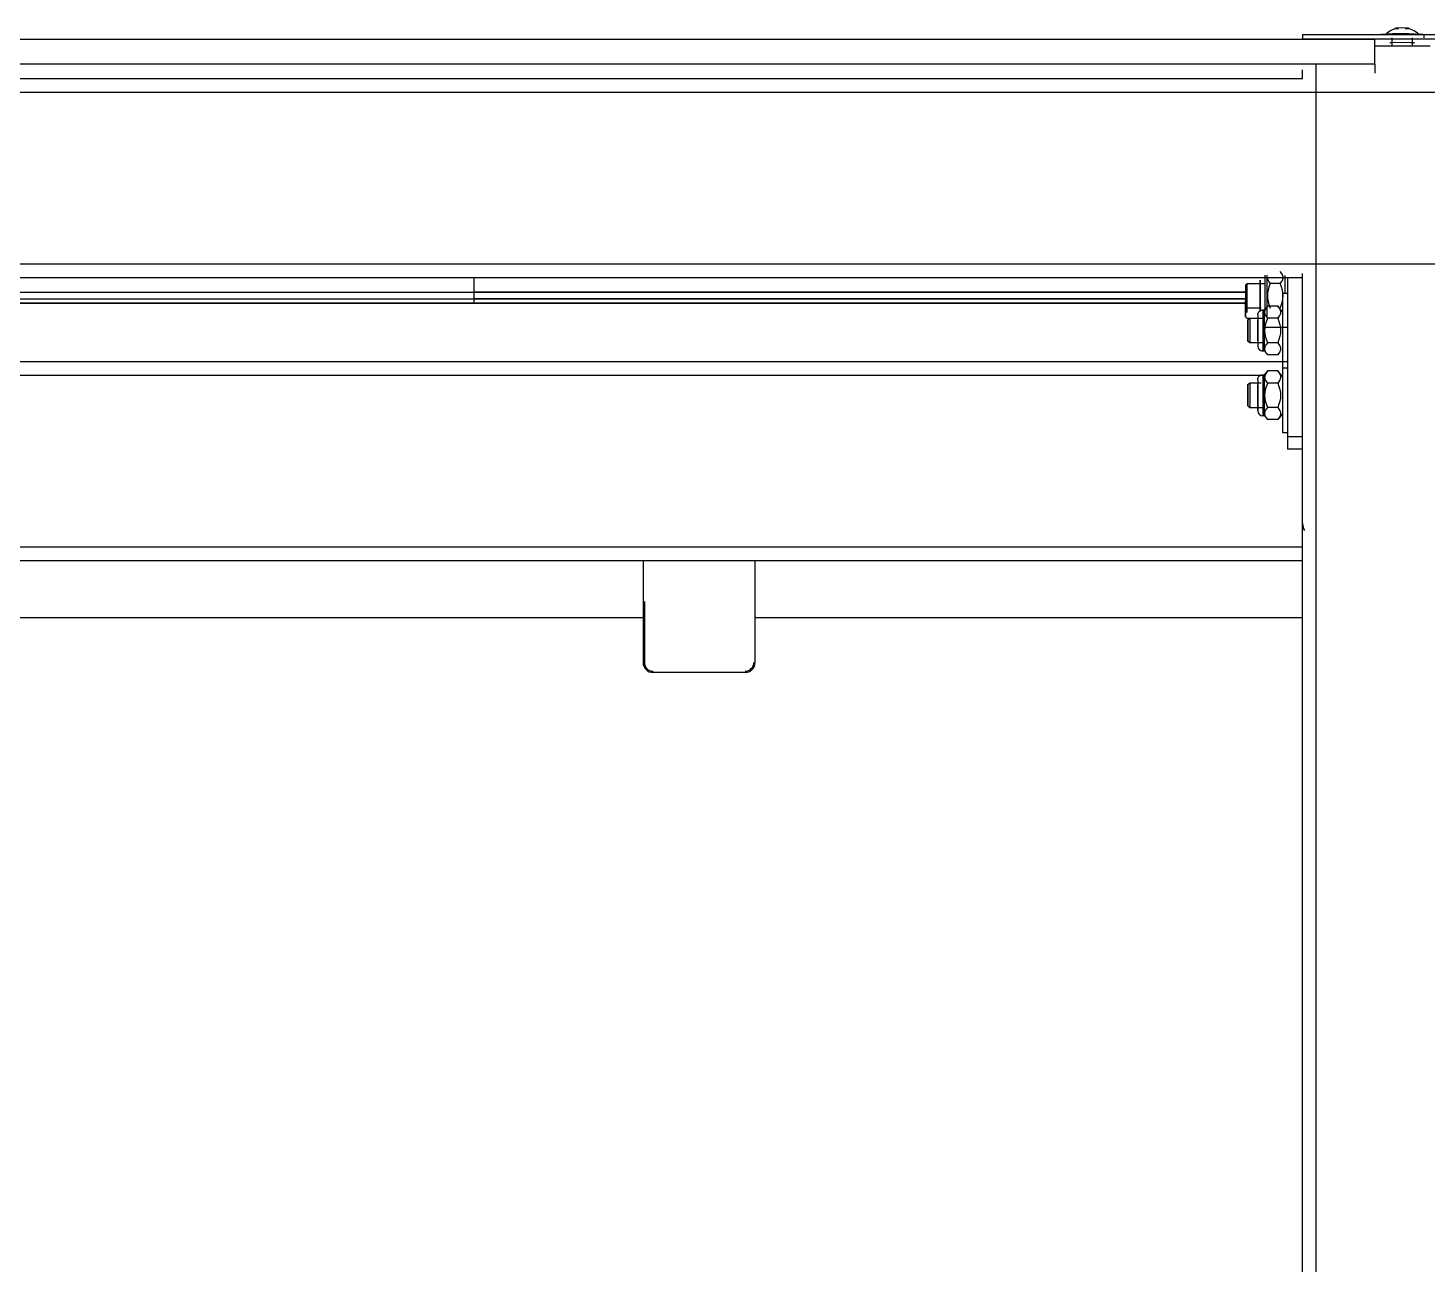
# Model space of a CAD drawing. Header units: millimetres. Extents: x 6404 to 14334, y 16216 to 24449.
# Drawn here: x 7720 to 8282, y 19303 to 19800 of the extents above; entities that cross this region are included whole.
import ezdxf

# ---------------------------------------------------------------- set-up
doc = ezdxf.new("R2010")
doc.units = ezdxf.units.MM
doc.header["$LTSCALE"] = 3
doc.layers.add('Default', color=7, linetype='Continuous')

msp = doc.modelspace()

# ---------------------------------------------------------------- linework, layer by layer
at = {"layer": 'Default'}
for p, q in [((7222.23, 19795.43), (8261.21, 19795.43)), ((8232.25, 19797.41), (8232.25, 19795.42)), ((8232.25, 19797.41), (8312.25, 19797.41)), ((8312.25, 19795.42), (8232.25, 19795.42)), ((8261.21, 19785.44), (8261.21, 19795.43)), ((8268.25, 19792.75), (8268.25, 19795.97)), ((8276.25, 19795.97), (8276.25, 19792.75)), ((8281, 19797.17), (8281, 19795.97)), ((8261.21, 19792.75), (8283.48, 19792.75)), ((8261.21, 19785.44), (7222.23, 19785.44)), ((8237.73, 17369.87), (8237.73, 19785.44)), ((8261.21, 19785.44), (8261.21, 19781.87)), ((7252.23, 19779.73), (8232.23, 19779.73)), ((8232.23, 19779.73), (8232.23, 19783.16)), ((7252.23, 19774.23), (9292.23, 19774.23)), ((7252.23, 19705.23), (9292.23, 19705.23)), ((8232.23, 17369.87), (8232.23, 19701.25)), ((7252.23, 19699.73), (8232.23, 19699.73)), ((7899.23, 19699.73), (7899.23, 19693.83)), ((8209.25, 19696.61), (8210, 19697.36)), ((8210, 19697.36), (8217.25, 19697.36)), ((8223.25, 19697.27), (8219.25, 19697.27)), ((8226.23, 19699.73), (8226.23, 19635.72)), ((8232.23, 19635.72), (8232.23, 19699.73)), ((7279.48, 19693.83), (8210, 19693.83)), ((7279.48, 19691.2), (8210, 19691.2)), ((7279.48, 19689.37), (8210, 19689.37)), ((8210, 19689.36), (7279.48, 19689.36)), ((8210, 19693.83), (7899.23, 19693.83)), ((8210, 19691.2), (7899.23, 19691.2)), ((7899.23, 19691.2), (7899.23, 19689.37)), ((8210, 19689.37), (7899.23, 19689.37)), ((8210, 19689.36), (7899.23, 19689.36)), ((8224.23, 19693.4), (8226.23, 19693.4)), ((8210, 19687.36), (8209.25, 19688.11)), ((8210, 19683.17), (8209.25, 19683.92)), ((8215.55, 19687.36), (8210, 19687.36)), ((8214.81, 19683.17), (8210, 19683.17)), ((8210.23, 19682.65), (8210.98, 19683.4)), ((8210.98, 19683.4), (8216.87, 19683.4)), ((8216.23, 19686.65), (8216.87, 19686.65)), ((8216.87, 19686.65), (8218.23, 19688.22)), ((8222.23, 19688.22), (8218.23, 19688.22)), ((8222.23, 19683.31), (8218.23, 19683.31)), ((8224.23, 19685.9), (8222.23, 19688.22)), ((8216.97, 19679.73), (8226.23, 19679.73)), ((8210.98, 19673.4), (8210.23, 19674.15)), ((8216.23, 19673.4), (8210.98, 19673.4)), ((8222.23, 19673.49), (8218.23, 19673.49)), ((8216.87, 19670.15), (8216.23, 19670.15)), ((8222.23, 19668.59), (8218.23, 19668.59)), ((7258.23, 19666.01), (8226.23, 19666.01)), ((7267.25, 19660.51), (8217.2, 19660.51)), ((8216.23, 19660.65), (8216.87, 19660.65)), ((8216.87, 19660.65), (8218.23, 19662.22)), ((8222.23, 19662.22), (8218.23, 19662.22)), ((8224.23, 19659.9), (8222.23, 19662.22)), ((8224.23, 19663.4), (8226.23, 19663.4)), ((8210.24, 19656.66), (8210.98, 19657.4)), ((8210.98, 19657.4), (8215.55, 19657.4)), ((8222.23, 19657.31), (8218.23, 19657.31)), ((8210.98, 19647.4), (8210.23, 19648.15)), ((8216.23, 19647.4), (8210.98, 19647.4)), ((8216.87, 19644.15), (8216.23, 19644.15)), ((8218.23, 19642.59), (8216.87, 19644.15)), ((8222.23, 19647.49), (8218.23, 19647.49)), ((8224.23, 19644.9), (8222.23, 19642.59)), ((8222.23, 19642.59), (8218.23, 19642.59)), ((8224.23, 19637.4), (8226.23, 19637.4)), ((8232.23, 19635.72), (8226.23, 19635.72)), ((8232.23, 19630.72), (8226.23, 19630.72)), ((7252.23, 19591.51), (8232.23, 19591.51)), ((7252.23, 19586.01), (8232.23, 19586.01)), ((7967.23, 19586.01), (7967.23, 19545.01)), ((8012.23, 19545.01), (8012.23, 19586.01)), ((7967.73, 19569.51), (7967.73, 19545.01)), ((7967.23, 19563.01), (7570.23, 19563.01)), ((8232.23, 19563.01), (8012.23, 19563.01)), ((8008.23, 19541.01), (7971.23, 19541.01))]:
    msp.add_line(p, q, dxfattribs=at)
for points in [[(8281, 19797.17, 0), (8281, 19797.17, 0), (8281, 19797.18, 0), (8281, 19797.18, 0), (8281, 19797.18, 0), (8281, 19797.18, 0), (8281, 19797.19, 0), (8280.99, 19797.2, 0), (8280.99, 19797.2, 0), (8280.97, 19797.21, 0), (8280.95, 19797.22, 0), (8280.9, 19797.24, 0), (8280.72, 19797.29, 0), (8280.12, 19797.37, 0), (8274.88, 19797.61, 0), (8268.43, 19797.58, 0), (8264.73, 19797.41, 0), (8263.79, 19797.29, 0), (8263.66, 19797.26, 0), (8263.57, 19797.23, 0), (8263.54, 19797.22, 0), (8263.53, 19797.21, 0), (8263.52, 19797.2, 0), (8263.51, 19797.19, 0), (8263.51, 19797.19, 0), (8263.51, 19797.19, 0), (8263.51, 19797.18, 0), (8263.5, 19797.18, 0), (8263.5, 19797.18, 0), (8263.5, 19797.17, 0)], [(8279.25, 19797.17, 0), (8279.25, 19797.17, 0), (8279.25, 19797.18, 0), (8279.25, 19797.18, 0), (8279.25, 19797.18, 0), (8279.25, 19797.18, 0), (8279.25, 19797.19, 0), (8279.24, 19797.19, 0), (8279.24, 19797.19, 0), (8279.23, 19797.2, 0), (8279.21, 19797.21, 0), (8279.17, 19797.23, 0), (8279.03, 19797.26, 0), (8278.55, 19797.33, 0), (8274.35, 19797.52, 0), (8269.19, 19797.5, 0), (8266.24, 19797.36, 0), (8265.48, 19797.27, 0), (8265.38, 19797.24, 0), (8265.31, 19797.22, 0), (8265.28, 19797.21, 0), (8265.27, 19797.2, 0), (8265.27, 19797.19, 0), (8265.26, 19797.19, 0), (8265.26, 19797.19, 0), (8265.26, 19797.18, 0), (8265.25, 19797.18, 0), (8265.25, 19797.18, 0), (8265.25, 19797.17, 0), (8265.25, 19797.17, 0)], [(8265.26, 19797.19, 0), (8266.22, 19798.07, 0), (8267.29, 19798.81, 0), (8268.42, 19799.39, 0), (8269.59, 19799.81, 0)], [(8270.94, 19799.86, 0), (8270.55, 19799.91, 0), (8270.16, 19799.91, 0), (8269.76, 19799.85, 0), (8269.37, 19799.74, 0)], [(8269.37, 19799.74, 0), (8269.7, 19799.79, 0), (8270.03, 19799.78, 0), (8270.35, 19799.72, 0), (8270.68, 19799.6, 0)], [(8273.82, 19799.85, 0), (8272.38, 19799.97, 0), (8270.94, 19799.86, 0)], [(8273.56, 19799.59, 0), (8273.95, 19799.71, 0), (8274.35, 19799.77, 0), (8274.74, 19799.77, 0), (8275.14, 19799.72, 0)], [(8275.14, 19799.72, 0), (8274.81, 19799.84, 0), (8274.48, 19799.9, 0), (8274.15, 19799.9, 0), (8273.82, 19799.85, 0)], [(8274.81, 19799.84, 0), (8276.01, 19799.42, 0), (8277.17, 19798.84, 0), (8278.26, 19798.09, 0), (8279.24, 19797.19, 0)], [(8267.25, 19793.98, 0), (8267.25, 19793.98, 0), (8267.25, 19793.98, 0), (8267.25, 19793.98, 0), (8267.25, 19793.98, 0), (8267.26, 19793.98, 0), (8267.26, 19793.99, 0), (8267.26, 19793.99, 0), (8267.26, 19793.99, 0), (8267.27, 19794, 0), (8267.28, 19794.01, 0), (8267.32, 19794.02, 0), (8267.41, 19794.04, 0), (8267.75, 19794.09, 0), (8272.25, 19794.24, 0)], [(8272.25, 19794.24, 0), (8275.79, 19794.16, 0), (8276.9, 19794.07, 0), (8277.17, 19794.02, 0), (8277.21, 19794.01, 0), (8277.23, 19794, 0), (8277.24, 19793.99, 0), (8277.24, 19793.99, 0), (8277.25, 19793.99, 0), (8277.25, 19793.98, 0), (8277.25, 19793.98, 0), (8277.25, 19793.98, 0), (8277.25, 19793.98, 0), (8277.25, 19793.98, 0), (8277.25, 19793.98, 0)], [(8217.25, 19692.36, 0), (8217.25, 19700.61, 0)], [(8217.9, 19700.61, 0), (8217.9, 19700.61, 0), (8217.9, 19700.61, 0), (8217.9, 19700.61, 0), (8217.9, 19700.61, 0), (8217.9, 19700.61, 0), (8217.9, 19700.61, 0), (8217.9, 19700.61, 0), (8217.9, 19700.61, 0), (8217.9, 19700.61, 0), (8217.9, 19700.61, 0), (8217.9, 19700.61, 0), (8217.9, 19700.61, 0), (8217.9, 19700.6, 0), (8217.9, 19700.55, 0), (8217.9, 19700.37, 0), (8217.9, 19699.59, 0), (8217.9, 19692.36, 0)], [(8223.25, 19697.27, 0), (8223.77, 19697.94, 0), (8224.12, 19698.56, 0), (8224.24, 19698.86, 0), (8224.32, 19699.15, 0), (8224.37, 19699.44, 0), (8224.39, 19699.72, 0), (8224.37, 19700.01, 0), (8224.32, 19700.29, 0), (8224.24, 19700.58, 0), (8224.12, 19700.88, 0), (8223.77, 19701.5, 0), (8223.25, 19702.17, 0)], [(8225.25, 19693.2, 0), (8225.25, 19700.52, 0)], [(8209.25, 19696.61, 0), (8209.25, 19696.61, 0), (8209.25, 19696.6, 0), (8209.25, 19696.55, 0), (8209.25, 19696.33, 0), (8209.25, 19693.98, 0), (8209.25, 19690.85, 0), (8209.25, 19688.81, 0), (8209.25, 19688.27, 0), (8209.25, 19688.14, 0), (8209.25, 19688.12, 0), (8209.25, 19688.11, 0), (8209.25, 19688.11, 0), (8209.25, 19688.11, 0), (8209.25, 19688.11, 0), (8209.25, 19688.11, 0), (8209.25, 19688.11, 0), (8209.25, 19688.11, 0), (8209.25, 19688.11, 0), (8209.25, 19688.11, 0), (8209.25, 19688.11, 0), (8209.25, 19688.11, 0), (8209.25, 19688.11, 0), (8209.25, 19688.11, 0), (8209.25, 19688.11, 0), (8209.25, 19688.11, 0), (8209.25, 19688.11, 0)], [(8210, 19687.36, 0), (8210, 19687.36, 0), (8210, 19687.36, 0), (8210, 19687.36, 0), (8210, 19687.36, 0), (8210, 19687.36, 0), (8210, 19687.36, 0), (8210, 19687.36, 0), (8210, 19687.36, 0), (8210, 19687.36, 0), (8210, 19687.36, 0), (8210, 19687.36, 0), (8210, 19687.36, 0), (8210, 19687.36, 0), (8210, 19687.36, 0), (8210, 19687.36, 0), (8210, 19687.37, 0), (8210, 19687.39, 0), (8210, 19687.51, 0), (8210, 19687.98, 0), (8210, 19697.36, 0)], [(8215.25, 19692.36, 0), (8215.25, 19698.61, 0)], [(8215.25, 19698.61, 0), (8215.25, 19698.61, 0), (8215.25, 19698.61, 0), (8215.25, 19698.61, 0), (8215.25, 19698.61, 0), (8215.25, 19698.61, 0), (8215.25, 19698.61, 0), (8215.25, 19698.61, 0), (8215.25, 19698.61, 0), (8215.25, 19698.61, 0), (8215.25, 19698.61, 0), (8215.25, 19698.6, 0), (8215.25, 19698.58, 0), (8215.25, 19698.51, 0), (8215.25, 19698.19, 0), (8215.25, 19694.78, 0), (8215.25, 19686.66, 0), (8215.25, 19686.2, 0), (8215.25, 19686.12, 0), (8215.25, 19686.11, 0), (8215.25, 19686.11, 0), (8215.25, 19686.11, 0), (8215.25, 19686.11, 0), (8215.25, 19686.11, 0), (8215.25, 19686.11, 0), (8215.25, 19686.11, 0), (8215.25, 19686.11, 0), (8215.25, 19686.11, 0), (8215.25, 19686.11, 0), (8215.25, 19686.11, 0), (8215.25, 19686.11, 0), (8215.25, 19686.11, 0), (8215.25, 19686.11, 0), (8215.25, 19686.11, 0), (8215.25, 19686.11, 0), (8215.25, 19686.11, 0), (8215.25, 19686.11, 0), (8215.25, 19686.12, 0), (8215.25, 19686.13, 0), (8215.25, 19686.21, 0), (8215.25, 19686.53, 0), (8215.25, 19687.88, 0), (8215.25, 19692.36, 0)], [(8215.25, 19696.55, 0), (8215.25, 19696.55, 0), (8215.25, 19696.55, 0), (8215.25, 19696.55, 0), (8215.25, 19696.55, 0), (8215.25, 19696.55, 0), (8215.25, 19696.55, 0), (8215.25, 19696.55, 0), (8215.25, 19696.55, 0), (8215.25, 19696.55, 0), (8215.25, 19696.55, 0), (8215.25, 19696.55, 0), (8215.25, 19696.54, 0), (8215.25, 19696.52, 0), (8215.25, 19696.42, 0), (8215.25, 19696.03, 0), (8215.25, 19688.17, 0)], [(8218.12, 19699.72, 0), (8218.13, 19699.44, 0), (8218.18, 19699.15, 0), (8218.27, 19698.86, 0), (8218.39, 19698.56, 0), (8218.73, 19697.94, 0), (8219.25, 19697.27, 0)], [(8219.25, 19697.27, 0), (8218.73, 19695.92, 0), (8218.39, 19694.68, 0), (8218.18, 19693.5, 0), (8218.12, 19692.36, 0), (8218.18, 19691.22, 0), (8218.39, 19690.04, 0), (8218.73, 19688.8, 0), (8219.25, 19687.45, 0)], [(8223.25, 19687.45, 0), (8223.77, 19688.8, 0), (8224.12, 19690.04, 0), (8224.32, 19691.22, 0), (8224.39, 19692.36, 0), (8224.32, 19693.5, 0), (8224.12, 19694.68, 0), (8223.77, 19695.92, 0), (8223.25, 19697.27, 0)], [(7899.23, 19693.83, 0), (7899.23, 19691.2, 0)], [(8209.25, 19686.07, 0), (8209.25, 19684.07, 0), (8209.25, 19683.93, 0), (8209.25, 19683.92, 0), (8209.25, 19683.92, 0), (8209.25, 19683.92, 0), (8209.25, 19683.92, 0), (8209.25, 19683.92, 0), (8209.25, 19683.92, 0), (8209.25, 19683.92, 0), (8209.25, 19683.92, 0), (8209.25, 19683.92, 0), (8209.25, 19683.92, 0), (8209.25, 19683.92, 0), (8209.25, 19683.92, 0), (8209.25, 19683.92, 0), (8209.25, 19683.92, 0), (8209.25, 19683.92, 0), (8209.25, 19683.92, 0), (8209.25, 19683.93, 0), (8209.25, 19683.95, 0), (8209.25, 19684.22, 0), (8209.25, 19685.41, 0), (8209.25, 19690.27, 0)], [(8209.25, 19689.55, 0), (8209.25, 19686.07, 0)], [(8210, 19685.7, 0), (8210, 19690.28, 0)], [(8217.25, 19686.66, 0), (8217.25, 19692.36, 0)], [(8217.9, 19692.36, 0), (8217.9, 19684.11, 0)], [(8224.23, 19693.4, 0), (8224.23, 19693.4, 0), (8224.23, 19693.4, 0), (8224.23, 19693.4, 0), (8224.23, 19693.4, 0), (8224.23, 19693.4, 0), (8224.23, 19693.4, 0), (8224.23, 19693.4, 0), (8224.23, 19693.4, 0), (8224.23, 19693.4, 0), (8224.23, 19693.4, 0), (8224.23, 19693.4, 0), (8224.23, 19693.38, 0), (8224.23, 19693.3, 0), (8224.23, 19692.96, 0), (8224.23, 19691.55, 0), (8224.23, 19663.4, 0)], [(8210.98, 19683.4, 0), (8210.98, 19683.4, 0), (8210.98, 19683.4, 0), (8210.98, 19683.4, 0), (8210.98, 19683.4, 0), (8210.98, 19683.4, 0), (8210.98, 19683.4, 0), (8210.98, 19683.4, 0), (8210.98, 19683.4, 0), (8210.98, 19683.4, 0), (8210.98, 19683.4, 0), (8210.98, 19683.4, 0), (8210.98, 19683.39, 0), (8210.98, 19683.37, 0), (8210.98, 19683.26, 0), (8210.98, 19682.79, 0), (8210.98, 19678.4, 0)], [(8214.23, 19684.65, 0), (8214.24, 19684.85, 0), (8214.27, 19685.05, 0), (8214.32, 19685.25, 0), (8214.39, 19685.44, 0), (8214.48, 19685.62, 0), (8214.58, 19685.79, 0), (8214.7, 19685.95, 0), (8214.84, 19686.09, 0), (8214.99, 19686.22, 0), (8215.15, 19686.34, 0), (8215.31, 19686.43, 0), (8215.49, 19686.51, 0), (8215.67, 19686.57, 0), (8215.85, 19686.62, 0), (8216.04, 19686.64, 0), (8216.23, 19686.65, 0)], [(8214.23, 19684.65, 0), (8214.23, 19684.65, 0), (8214.23, 19684.65, 0), (8214.23, 19684.65, 0), (8214.23, 19684.65, 0), (8214.23, 19684.65, 0), (8214.23, 19684.65, 0), (8214.23, 19684.65, 0), (8214.23, 19684.65, 0), (8214.23, 19684.65, 0), (8214.23, 19684.65, 0), (8214.23, 19684.65, 0), (8214.23, 19684.64, 0), (8214.23, 19684.61, 0), (8214.23, 19684.47, 0), (8214.23, 19683.88, 0), (8214.23, 19678.4, 0)], [(8216.23, 19686.65, 0), (8216.23, 19686.65, 0), (8216.23, 19686.65, 0), (8216.23, 19686.65, 0), (8216.23, 19686.65, 0), (8216.23, 19686.65, 0), (8216.23, 19686.65, 0), (8216.23, 19686.65, 0), (8216.23, 19686.65, 0), (8216.23, 19686.65, 0), (8216.23, 19686.65, 0), (8216.23, 19686.65, 0), (8216.23, 19686.65, 0), (8216.23, 19686.64, 0), (8216.23, 19686.59, 0), (8216.23, 19686.41, 0), (8216.23, 19685.63, 0), (8216.23, 19678.4, 0)], [(8216.87, 19678.4, 0), (8216.87, 19686.65, 0)], [(8218.23, 19683.31, 0), (8217.71, 19683.98, 0), (8217.36, 19684.6, 0), (8217.24, 19684.9, 0), (8217.16, 19685.19, 0), (8217.11, 19685.48, 0), (8217.09, 19685.76, 0), (8217.11, 19686.05, 0), (8217.16, 19686.34, 0), (8217.24, 19686.63, 0), (8217.36, 19686.92, 0), (8217.71, 19687.54, 0), (8218.23, 19688.22, 0)], [(8218.23, 19673.49, 0), (8217.71, 19674.84, 0), (8217.36, 19676.08, 0), (8217.16, 19677.26, 0), (8217.09, 19678.4, 0), (8217.16, 19679.55, 0), (8217.36, 19680.72, 0), (8217.71, 19681.96, 0), (8218.23, 19683.31, 0)], [(8222.23, 19688.22, 0), (8222.74, 19687.54, 0), (8223.09, 19686.92, 0), (8223.21, 19686.63, 0), (8223.3, 19686.34, 0), (8223.35, 19686.05, 0), (8223.36, 19685.76, 0), (8223.35, 19685.48, 0), (8223.3, 19685.19, 0), (8223.21, 19684.9, 0), (8223.09, 19684.6, 0), (8222.74, 19683.98, 0), (8222.23, 19683.31, 0)], [(8222.23, 19683.31, 0), (8222.74, 19681.96, 0), (8223.09, 19680.72, 0), (8223.3, 19679.55, 0), (8223.36, 19678.4, 0), (8223.3, 19677.26, 0), (8223.09, 19676.08, 0), (8222.74, 19674.84, 0), (8222.23, 19673.49, 0)], [(8210.98, 19678.4, 0), (8210.98, 19673.4, 0)], [(8214.23, 19674.21, 0), (8214.23, 19674.21, 0), (8214.23, 19674.21, 0), (8214.23, 19674.21, 0), (8214.23, 19674.21, 0), (8214.23, 19674.21, 0), (8214.23, 19674.21, 0), (8214.23, 19674.21, 0), (8214.23, 19674.21, 0), (8214.23, 19674.21, 0), (8214.23, 19674.21, 0), (8214.23, 19674.22, 0), (8214.23, 19674.22, 0), (8214.23, 19674.24, 0), (8214.23, 19674.34, 0), (8214.23, 19674.73, 0), (8214.23, 19682.59, 0)], [(8214.23, 19678.4, 0), (8214.23, 19672.15, 0)], [(8216.23, 19678.4, 0), (8216.23, 19670.15, 0)], [(8216.87, 19670.15, 0), (8216.87, 19670.15, 0), (8216.87, 19670.15, 0), (8216.87, 19670.15, 0), (8216.87, 19670.15, 0), (8216.87, 19670.15, 0), (8216.87, 19670.15, 0), (8216.87, 19670.15, 0), (8216.87, 19670.15, 0), (8216.87, 19670.15, 0), (8216.87, 19670.15, 0), (8216.87, 19670.15, 0), (8216.87, 19670.16, 0), (8216.87, 19670.17, 0), (8216.87, 19670.21, 0), (8216.87, 19670.39, 0), (8216.87, 19671.17, 0), (8216.87, 19678.4, 0)], [(8218.23, 19668.59, 0), (8217.71, 19669.26, 0), (8217.36, 19669.88, 0), (8217.24, 19670.18, 0), (8217.16, 19670.47, 0), (8217.11, 19670.76, 0), (8217.09, 19671.04, 0), (8217.11, 19671.33, 0), (8217.16, 19671.61, 0), (8217.24, 19671.9, 0), (8217.36, 19672.2, 0), (8217.71, 19672.82, 0), (8218.23, 19673.49, 0)], [(8222.23, 19673.49, 0), (8222.74, 19672.82, 0), (8223.09, 19672.2, 0), (8223.21, 19671.9, 0), (8223.3, 19671.61, 0), (8223.35, 19671.33, 0), (8223.36, 19671.04, 0), (8223.35, 19670.76, 0), (8223.3, 19670.47, 0), (8223.21, 19670.18, 0), (8223.09, 19669.88, 0), (8222.74, 19669.26, 0), (8222.23, 19668.59, 0)], [(8224.23, 19667.4, 0), (8224.23, 19667.4, 0), (8224.23, 19667.4, 0), (8224.23, 19667.4, 0), (8224.23, 19667.4, 0), (8224.23, 19667.4, 0), (8224.23, 19667.4, 0), (8224.23, 19667.4, 0), (8224.23, 19667.4, 0), (8224.23, 19667.4, 0), (8224.23, 19667.4, 0), (8224.23, 19667.4, 0), (8224.23, 19667.38, 0), (8224.23, 19667.3, 0), (8224.23, 19666.96, 0), (8224.23, 19665.55, 0), (8224.23, 19637.4, 0)], [(8214.23, 19658.65, 0), (8214.24, 19658.85, 0), (8214.27, 19659.05, 0), (8214.32, 19659.25, 0), (8214.39, 19659.44, 0), (8214.48, 19659.62, 0), (8214.58, 19659.79, 0), (8214.7, 19659.95, 0), (8214.84, 19660.09, 0), (8214.99, 19660.22, 0), (8215.15, 19660.34, 0), (8215.31, 19660.43, 0), (8215.49, 19660.51, 0), (8215.67, 19660.57, 0), (8215.85, 19660.62, 0), (8216.04, 19660.64, 0), (8216.23, 19660.65, 0)], [(8216.23, 19660.65, 0), (8216.23, 19660.65, 0), (8216.23, 19660.65, 0), (8216.23, 19660.65, 0), (8216.23, 19660.65, 0), (8216.23, 19660.65, 0), (8216.23, 19660.65, 0), (8216.23, 19660.65, 0), (8216.23, 19660.65, 0), (8216.23, 19660.65, 0), (8216.23, 19660.65, 0), (8216.23, 19660.65, 0), (8216.23, 19660.65, 0), (8216.23, 19660.64, 0), (8216.23, 19660.59, 0), (8216.23, 19660.41, 0), (8216.23, 19659.63, 0), (8216.23, 19652.4, 0)], [(8216.87, 19652.4, 0), (8216.87, 19660.65, 0)], [(8218.23, 19657.31, 0), (8217.71, 19657.98, 0), (8217.36, 19658.6, 0), (8217.24, 19658.9, 0), (8217.16, 19659.19, 0), (8217.11, 19659.48, 0), (8217.09, 19659.76, 0), (8217.11, 19660.05, 0), (8217.16, 19660.34, 0), (8217.24, 19660.63, 0), (8217.36, 19660.92, 0), (8217.71, 19661.54, 0), (8218.23, 19662.22, 0)], [(8218.23, 19662.22, 0), (8217.71, 19661.54, 0), (8217.36, 19660.92, 0), (8217.24, 19660.63, 0), (8217.16, 19660.34, 0), (8217.11, 19660.05, 0), (8217.09, 19659.76, 0)], [(8222.23, 19662.22, 0), (8222.74, 19661.54, 0), (8223.09, 19660.92, 0), (8223.21, 19660.63, 0), (8223.3, 19660.34, 0), (8223.35, 19660.05, 0), (8223.36, 19659.76, 0), (8223.35, 19659.48, 0), (8223.3, 19659.19, 0), (8223.21, 19658.9, 0), (8223.09, 19658.6, 0), (8222.74, 19657.98, 0), (8222.23, 19657.31, 0)], [(8210.98, 19657.4, 0), (8210.98, 19657.4, 0), (8210.98, 19657.4, 0), (8210.98, 19657.4, 0), (8210.98, 19657.4, 0), (8210.98, 19657.4, 0), (8210.98, 19657.4, 0), (8210.98, 19657.4, 0), (8210.98, 19657.4, 0), (8210.98, 19657.4, 0), (8210.98, 19657.4, 0), (8210.98, 19657.4, 0), (8210.98, 19657.4, 0), (8210.98, 19657.39, 0), (8210.98, 19657.37, 0), (8210.98, 19657.26, 0), (8210.98, 19656.79, 0), (8210.98, 19652.4, 0)], [(8214.23, 19658.65, 0), (8214.23, 19658.65, 0), (8214.23, 19658.65, 0), (8214.23, 19658.65, 0), (8214.23, 19658.65, 0), (8214.23, 19658.65, 0), (8214.23, 19658.65, 0), (8214.23, 19658.65, 0), (8214.23, 19658.65, 0), (8214.23, 19658.65, 0), (8214.23, 19658.65, 0), (8214.23, 19658.65, 0), (8214.23, 19658.65, 0), (8214.23, 19658.64, 0), (8214.23, 19658.61, 0), (8214.23, 19658.47, 0), (8214.23, 19657.88, 0), (8214.23, 19652.4, 0)], [(8214.23, 19648.21, 0), (8214.23, 19648.21, 0), (8214.23, 19648.21, 0), (8214.23, 19648.21, 0), (8214.23, 19648.21, 0), (8214.23, 19648.21, 0), (8214.23, 19648.21, 0), (8214.23, 19648.21, 0), (8214.23, 19648.21, 0), (8214.23, 19648.21, 0), (8214.23, 19648.21, 0), (8214.23, 19648.22, 0), (8214.23, 19648.22, 0), (8214.23, 19648.24, 0), (8214.23, 19648.34, 0), (8214.23, 19648.73, 0), (8214.23, 19656.59, 0)], [(8218.23, 19647.49, 0), (8217.71, 19648.84, 0), (8217.36, 19650.08, 0), (8217.16, 19651.26, 0), (8217.09, 19652.4, 0), (8217.16, 19653.55, 0), (8217.36, 19654.72, 0), (8217.71, 19655.96, 0), (8218.23, 19657.31, 0)], [(8222.23, 19657.31, 0), (8222.74, 19655.96, 0), (8223.09, 19654.72, 0), (8223.3, 19653.55, 0), (8223.36, 19652.4, 0), (8223.3, 19651.26, 0), (8223.09, 19650.08, 0), (8222.74, 19648.84, 0), (8222.23, 19647.49, 0)], [(8210.98, 19652.4, 0), (8210.98, 19647.4, 0)], [(8214.23, 19652.4, 0), (8214.23, 19646.15, 0)], [(8216.23, 19652.4, 0), (8216.23, 19644.15, 0)], [(8216.87, 19644.15, 0), (8216.87, 19644.15, 0), (8216.87, 19644.15, 0), (8216.87, 19644.15, 0), (8216.87, 19644.15, 0), (8216.87, 19644.15, 0), (8216.87, 19644.15, 0), (8216.87, 19644.15, 0), (8216.87, 19644.15, 0), (8216.87, 19644.15, 0), (8216.87, 19644.15, 0), (8216.87, 19644.16, 0), (8216.87, 19644.17, 0), (8216.87, 19644.21, 0), (8216.87, 19644.39, 0), (8216.87, 19645.17, 0), (8216.87, 19652.4, 0)], [(8214.23, 19646.15, 0), (8214.23, 19646.15, 0), (8214.23, 19646.15, 0), (8214.23, 19646.15, 0), (8214.23, 19646.15, 0), (8214.23, 19646.15, 0), (8214.23, 19646.15, 0), (8214.23, 19646.15, 0), (8214.23, 19646.15, 0), (8214.23, 19646.15, 0), (8214.23, 19646.15, 0), (8214.23, 19646.15, 0), (8214.23, 19646.15, 0), (8214.23, 19646.16, 0), (8214.23, 19646.17, 0), (8214.23, 19646.21, 0), (8214.23, 19646.4, 0), (8214.23, 19647.19, 0), (8214.23, 19648.59, 0)], [(8218.23, 19642.59, 0), (8217.71, 19643.26, 0), (8217.36, 19643.88, 0), (8217.24, 19644.18, 0), (8217.16, 19644.47, 0), (8217.11, 19644.76, 0), (8217.09, 19645.04, 0), (8217.11, 19645.33, 0), (8217.16, 19645.61, 0), (8217.24, 19645.9, 0), (8217.36, 19646.2, 0), (8217.71, 19646.82, 0), (8218.23, 19647.49, 0)], [(8222.23, 19647.49, 0), (8222.74, 19646.82, 0), (8223.09, 19646.2, 0), (8223.21, 19645.9, 0), (8223.3, 19645.61, 0), (8223.35, 19645.33, 0), (8223.36, 19645.04, 0), (8223.35, 19644.76, 0), (8223.3, 19644.47, 0), (8223.21, 19644.18, 0), (8223.09, 19643.88, 0), (8222.74, 19643.26, 0), (8222.23, 19642.59, 0)], [(8226.23, 19635.72, 0), (8226.23, 19630.72, 0)], [(8232.23, 19630.72, 0), (8232.23, 19630.72, 0), (8232.23, 19630.72, 0), (8232.23, 19630.72, 0), (8232.23, 19630.72, 0), (8232.23, 19630.72, 0), (8232.23, 19630.72, 0), (8232.23, 19630.72, 0), (8232.23, 19630.72, 0), (8232.23, 19630.72, 0), (8232.23, 19630.72, 0), (8232.23, 19630.72, 0), (8232.23, 19630.72, 0), (8232.23, 19630.75, 0), (8232.23, 19630.86, 0), (8232.23, 19631.33, 0), (8232.23, 19635.72, 0)], [(8232.23, 19600.83, 0), (8232.28, 19600.1, 0), (8232.42, 19599.39, 0), (8232.66, 19598.7, 0), (8232.98, 19598.05, 0)]]:
    msp.add_polyline3d(points, dxfattribs=at)
for points in [[(8210.23, 19678.4, 0), (8210.23, 19682.65, 0)], [(8210.23, 19678.4, 0), (8210.23, 19674.15, 0)], [(8210.23, 19652.4, 0), (8210.23, 19656.65, 0)], [(8210.23, 19652.4, 0), (8210.23, 19648.15, 0)]]:
    msp.add_polyline3d(points, close=True, dxfattribs=at)
for centre, radius, start, end in [((8216.23, 19672.15), 2, 180, 270), ((8216.23, 19646.15), 2, 180, 270), ((7971.23, 19545.01), 4, 180, 225), ((7971.23, 19545.01), 3.5, 180, 270), ((8008.23, 19545.01), 3.5, 270, 0), ((8008.23, 19545.01), 4, 315, 0), ((7971.23, 19545.01), 4, 225, 270), ((8008.23, 19545.01), 4, 270, 315)]:
    msp.add_arc(centre, radius, start, end, dxfattribs=at)

doc.saveas('drawing.dxf')
